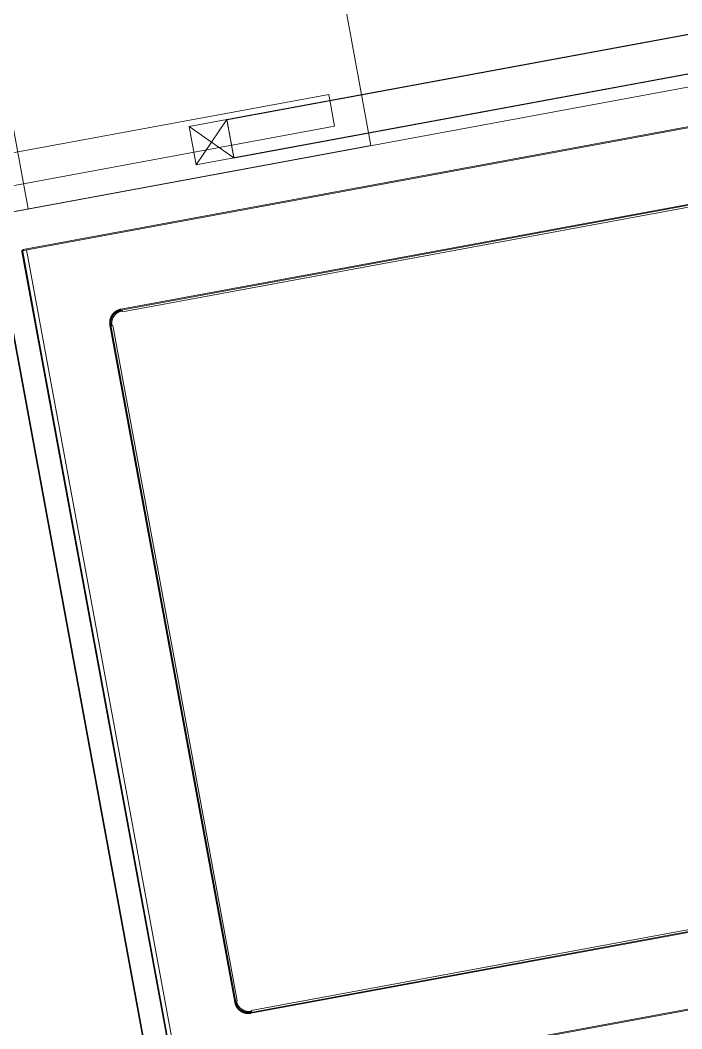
# Model space of a CAD drawing. Header units: millimetres. Extents: x -159872 to 386485, y -250577 to 158966.
# Drawn here: x 177177 to 177692, y 3572 to 4355 of the extents above; entities that cross this region are included whole.
import ezdxf

# ---------------------------------------------------------------- set-up
doc = ezdxf.new("R2010")
doc.units = ezdxf.units.MM
doc.linetypes.add('DGN Style 3', pattern=[0.293518, 0.209656, -0.083862])
doc.layers.get('0').update_dxf_attribs({"lineweight": 25})
doc.layers.add('LDS-equipment-kitchen equipment', color=3, linetype='Continuous', lineweight=13)
doc.layers.add('LDS-struct-new-walls', color=6, linetype='Continuous', lineweight=35)

# ---------------------------------------------------------------- blocks, each defined once
blk = doc.blocks.new('Group-198')
at = {"layer": 'LDS-equipment-kitchen equipment', "linetype": 'Continuous', "lineweight": 5}
blk.add_line((116510.18, 40666.15), (116210.67, 42288.74), dxfattribs=at)
at = {"layer": 'LDS-equipment-kitchen equipment', "lineweight": 5}
for p, q in [((116670.16, 40705.85), (116635.43, 40730.15)), ((116664.68, 40735.54), (116640.91, 40700.45))]:
    blk.add_line(p, q, dxfattribs=at)
at = {"layer": 'LDS-equipment-kitchen equipment', "linetype": 'Continuous', "lineweight": 5, "flags": 128}
blk.add_lwpolyline([(116490.24, 40662.47), (117178.61, 40789.54), (116879.11, 42412.13), (116190.73, 42285.06), (116490.24, 40662.47)], dxfattribs=at)
at = {"layer": 'LDS-equipment-kitchen equipment', "linetype": 'DGN Style 3', "lineweight": 5, "flags": 128}
for points in [[(117136.97, 40822.72), (116664.68, 40735.54), (116670.16, 40705.85), (117142.45, 40793.03), (117136.97, 40822.72)], [(117142.45, 40793.03), (116670.16, 40705.85), (116664.68, 40735.54), (117136.97, 40822.72), (117142.45, 40793.03)]]:
    blk.add_lwpolyline(points, dxfattribs=at)
at = {"layer": 'LDS-equipment-kitchen equipment', "lineweight": 5, "flags": 128}
for points in [[(116670.16, 40705.85), (116664.68, 40735.54), (116635.43, 40730.15), (116640.91, 40700.45), (116670.16, 40705.85), (116635.43, 40730.15)], [(116664.68, 40735.54), (116670.16, 40705.85), (116640.91, 40700.45), (116635.43, 40730.15), (116664.68, 40735.54), (116640.91, 40700.45)]]:
    blk.add_lwpolyline(points, dxfattribs=at)
blk = doc.blocks.new('A$Ca321c1a6')
at = {"linetype": 'Continuous'}
for p, q in [((0, 300), (0, 0)), ((20, 300), (20, 25)), ((45, 300), (45, 25)), ((45, 25), (20, 25)), ((0, 0), (1649.982764, 0))]:
    blk.add_line(p, q, dxfattribs=at)
blk = doc.blocks.new('A$C73be1ed8')
for points in [[(0, 1476.38, 0), (0, 1476.42, 0), (0, 1476.45, 0), (0, 1476.49, 0), (0.01, 1476.52, 0), (0.01, 1476.55, 0), (0.02, 1476.59, 0), (0.02, 1476.62, 0), (0.03, 1476.66, 0), (0.03, 1476.69, 0), (0.04, 1476.72, 0), (0.05, 1476.76, 0), (0.06, 1476.79, 0), (0.07, 1476.82, 0), (0.08, 1476.85, 0), (0.09, 1476.89, 0), (0.11, 1476.92, 0), (0.12, 1476.95, 0), (0.13, 1476.98, 0), (0.15, 1477.01, 0), (0.17, 1477.04, 0), (0.18, 1477.07, 0), (0.2, 1477.1, 0), (0.22, 1477.13, 0), (0.24, 1477.16, 0), (0.26, 1477.19, 0), (0.28, 1477.22, 0), (0.3, 1477.24, 0), (0.32, 1477.27, 0), (0.34, 1477.3, 0), (0.36, 1477.32, 0), (0.39, 1477.35, 0), (0.41, 1477.37, 0), (0.43, 1477.4, 0), (0.46, 1477.42, 0), (0.49, 1477.44, 0), (0.51, 1477.47, 0), (0.54, 1477.49, 0), (0.57, 1477.51, 0), (0.59, 1477.53, 0), (0.62, 1477.55, 0), (0.65, 1477.57, 0), (0.68, 1477.58, 0), (0.71, 1477.6, 0), (0.74, 1477.62, 0), (0.77, 1477.63, 0), (0.8, 1477.65, 0), (0.83, 1477.66, 0), (0.86, 1477.68, 0), (0.9, 1477.69, 0), (0.93, 1477.7, 0), (0.96, 1477.71, 0), (0.99, 1477.72, 0), (1.03, 1477.73, 0), (1.06, 1477.74, 0), (1.09, 1477.75, 0), (1.13, 1477.76, 0), (1.16, 1477.76, 0), (1.19, 1477.77, 0), (1.23, 1477.77, 0), (1.26, 1477.78, 0), (1.3, 1477.78, 0), (1.33, 1477.78, 0), (1.37, 1477.78, 0), (1.4, 1477.78, 0)], [(0.7, 1476.38, 0), (0.7, 1476.4, 0), (0.7, 1476.42, 0), (0.7, 1476.43, 0), (0.7, 1476.45, 0), (0.71, 1476.47, 0), (0.71, 1476.49, 0), (0.71, 1476.5, 0), (0.71, 1476.52, 0), (0.72, 1476.54, 0), (0.72, 1476.55, 0), (0.73, 1476.57, 0), (0.73, 1476.59, 0), (0.74, 1476.6, 0), (0.74, 1476.62, 0), (0.75, 1476.64, 0), (0.75, 1476.65, 0), (0.76, 1476.67, 0), (0.77, 1476.68, 0), (0.77, 1476.7, 0), (0.78, 1476.71, 0), (0.79, 1476.73, 0), (0.8, 1476.74, 0), (0.81, 1476.76, 0), (0.82, 1476.77, 0), (0.83, 1476.79, 0), (0.84, 1476.8, 0), (0.85, 1476.81, 0), (0.86, 1476.83, 0), (0.87, 1476.84, 0), (0.88, 1476.85, 0), (0.89, 1476.87, 0), (0.91, 1476.88, 0), (0.92, 1476.89, 0), (0.93, 1476.9, 0), (0.94, 1476.91, 0), (0.96, 1476.92, 0), (0.97, 1476.94, 0), (0.98, 1476.95, 0), (1, 1476.96, 0), (1.01, 1476.97, 0), (1.03, 1476.97, 0), (1.04, 1476.98, 0), (1.05, 1476.99, 0), (1.07, 1477, 0), (1.09, 1477.01, 0), (1.1, 1477.02, 0), (1.12, 1477.02, 0), (1.13, 1477.03, 0), (1.15, 1477.04, 0), (1.16, 1477.04, 0), (1.18, 1477.05, 0), (1.2, 1477.05, 0), (1.21, 1477.06, 0), (1.23, 1477.06, 0), (1.25, 1477.07, 0), (1.26, 1477.07, 0), (1.28, 1477.07, 0), (1.3, 1477.08, 0), (1.31, 1477.08, 0), (1.33, 1477.08, 0), (1.35, 1477.08, 0), (1.37, 1477.08, 0), (1.38, 1477.08, 0), (1.4, 1477.08, 0)], [(59.3, 1410.08, 0), (59.3, 1410.35, 0), (59.31, 1410.61, 0), (59.33, 1410.87, 0), (59.35, 1411.13, 0), (59.38, 1411.39, 0), (59.42, 1411.65, 0), (59.46, 1411.91, 0), (59.51, 1412.17, 0), (59.56, 1412.43, 0), (59.62, 1412.68, 0), (59.69, 1412.94, 0), (59.76, 1413.19, 0), (59.84, 1413.44, 0), (59.93, 1413.69, 0), (60.02, 1413.93, 0), (60.11, 1414.18, 0), (60.22, 1414.42, 0), (60.33, 1414.66, 0), (60.44, 1414.89, 0), (60.56, 1415.13, 0), (60.69, 1415.36, 0), (60.82, 1415.58, 0), (60.96, 1415.81, 0), (61.1, 1416.03, 0), (61.25, 1416.24, 0), (61.41, 1416.46, 0), (61.56, 1416.67, 0), (61.73, 1416.87, 0), (61.9, 1417.07, 0), (62.07, 1417.27, 0), (62.25, 1417.46, 0), (62.43, 1417.65, 0), (62.62, 1417.83, 0), (62.81, 1418.01, 0), (63.01, 1418.19, 0), (63.21, 1418.35, 0), (63.42, 1418.52, 0), (63.63, 1418.68, 0), (63.84, 1418.83, 0), (64.06, 1418.98, 0), (64.28, 1419.12, 0), (64.5, 1419.26, 0), (64.73, 1419.39, 0), (64.96, 1419.52, 0), (65.19, 1419.64, 0), (65.43, 1419.76, 0), (65.66, 1419.87, 0), (65.91, 1419.97, 0), (66.15, 1420.07, 0), (66.4, 1420.16, 0), (66.64, 1420.24, 0), (66.89, 1420.32, 0), (67.15, 1420.4, 0), (67.4, 1420.46, 0), (67.66, 1420.52, 0), (67.91, 1420.58, 0), (68.17, 1420.63, 0), (68.43, 1420.67, 0), (68.69, 1420.7, 0), (68.95, 1420.73, 0), (69.21, 1420.75, 0), (69.47, 1420.77, 0), (69.74, 1420.78, 0), (70, 1420.78, 0)], [(60, 1410.08, 0), (60, 1410.33, 0), (60.01, 1410.57, 0), (60.03, 1410.82, 0), (60.05, 1411.06, 0), (60.08, 1411.31, 0), (60.11, 1411.55, 0), (60.15, 1411.79, 0), (60.19, 1412.03, 0), (60.24, 1412.27, 0), (60.3, 1412.51, 0), (60.36, 1412.75, 0), (60.43, 1412.99, 0), (60.5, 1413.22, 0), (60.58, 1413.45, 0), (60.67, 1413.68, 0), (60.76, 1413.91, 0), (60.86, 1414.14, 0), (60.96, 1414.36, 0), (61.07, 1414.58, 0), (61.18, 1414.8, 0), (61.3, 1415.01, 0), (61.42, 1415.22, 0), (61.55, 1415.43, 0), (61.69, 1415.64, 0), (61.82, 1415.84, 0), (61.97, 1416.04, 0), (62.12, 1416.24, 0), (62.27, 1416.43, 0), (62.43, 1416.61, 0), (62.59, 1416.8, 0), (62.76, 1416.98, 0), (62.93, 1417.15, 0), (63.1, 1417.33, 0), (63.28, 1417.49, 0), (63.47, 1417.66, 0), (63.66, 1417.81, 0), (63.85, 1417.97, 0), (64.04, 1418.12, 0), (64.24, 1418.26, 0), (64.44, 1418.4, 0), (64.65, 1418.53, 0), (64.86, 1418.66, 0), (65.07, 1418.78, 0), (65.29, 1418.9, 0), (65.5, 1419.02, 0), (65.72, 1419.12, 0), (65.95, 1419.23, 0), (66.17, 1419.32, 0), (66.4, 1419.41, 0), (66.63, 1419.5, 0), (66.86, 1419.58, 0), (67.1, 1419.65, 0), (67.33, 1419.72, 0), (67.57, 1419.78, 0), (67.81, 1419.84, 0), (68.05, 1419.89, 0), (68.29, 1419.94, 0), (68.53, 1419.97, 0), (68.78, 1420.01, 0), (69.02, 1420.04, 0), (69.26, 1420.06, 0), (69.51, 1420.07, 0), (69.75, 1420.08, 0), (70, 1420.08, 0)], [(60.7, 1409.38, 0), (60.7, 1409.63, 0), (60.71, 1409.87, 0), (60.73, 1410.12, 0), (60.75, 1410.36, 0), (60.78, 1410.61, 0), (60.81, 1410.85, 0), (60.85, 1411.09, 0), (60.89, 1411.33, 0), (60.94, 1411.57, 0), (61, 1411.81, 0), (61.06, 1412.05, 0), (61.13, 1412.29, 0), (61.2, 1412.52, 0), (61.28, 1412.75, 0), (61.37, 1412.98, 0), (61.46, 1413.21, 0), (61.56, 1413.44, 0), (61.66, 1413.66, 0), (61.77, 1413.88, 0), (61.88, 1414.1, 0), (62, 1414.31, 0), (62.12, 1414.52, 0), (62.25, 1414.73, 0), (62.39, 1414.94, 0), (62.52, 1415.14, 0), (62.67, 1415.34, 0), (62.82, 1415.54, 0), (62.97, 1415.73, 0), (63.13, 1415.91, 0), (63.29, 1416.1, 0), (63.46, 1416.28, 0), (63.63, 1416.45, 0), (63.8, 1416.63, 0), (63.98, 1416.79, 0), (64.17, 1416.96, 0), (64.36, 1417.11, 0), (64.55, 1417.27, 0), (64.74, 1417.42, 0), (64.94, 1417.56, 0), (65.14, 1417.7, 0), (65.35, 1417.83, 0), (65.56, 1417.96, 0), (65.77, 1418.08, 0), (65.99, 1418.2, 0), (66.2, 1418.32, 0), (66.42, 1418.42, 0), (66.65, 1418.53, 0), (66.87, 1418.62, 0), (67.1, 1418.71, 0), (67.33, 1418.8, 0), (67.56, 1418.88, 0), (67.8, 1418.95, 0), (68.03, 1419.02, 0), (68.27, 1419.08, 0), (68.51, 1419.14, 0), (68.75, 1419.19, 0), (68.99, 1419.24, 0), (69.23, 1419.27, 0), (69.48, 1419.31, 0), (69.72, 1419.34, 0), (69.96, 1419.36, 0), (70.21, 1419.37, 0), (70.45, 1419.38, 0), (70.7, 1419.38, 0)], [(604.3, 1419.38, 0), (604.55, 1419.38, 0), (604.79, 1419.37, 0), (605.04, 1419.36, 0), (605.28, 1419.34, 0), (605.52, 1419.31, 0), (605.77, 1419.27, 0), (606.01, 1419.24, 0), (606.25, 1419.19, 0), (606.49, 1419.14, 0), (606.73, 1419.08, 0), (606.97, 1419.02, 0), (607.2, 1418.95, 0), (607.44, 1418.88, 0), (607.67, 1418.8, 0), (607.9, 1418.71, 0), (608.13, 1418.62, 0), (608.35, 1418.53, 0), (608.58, 1418.42, 0), (608.8, 1418.32, 0), (609.01, 1418.2, 0), (609.23, 1418.08, 0), (609.44, 1417.96, 0), (609.65, 1417.83, 0), (609.86, 1417.7, 0), (610.06, 1417.56, 0), (610.26, 1417.42, 0), (610.45, 1417.27, 0), (610.64, 1417.11, 0), (610.83, 1416.96, 0), (611.02, 1416.79, 0), (611.2, 1416.63, 0), (611.37, 1416.45, 0), (611.54, 1416.28, 0), (611.71, 1416.1, 0), (611.87, 1415.91, 0), (612.03, 1415.73, 0), (612.18, 1415.54, 0), (612.33, 1415.34, 0), (612.48, 1415.14, 0), (612.61, 1414.94, 0), (612.75, 1414.73, 0), (612.88, 1414.52, 0), (613, 1414.31, 0), (613.12, 1414.1, 0), (613.23, 1413.88, 0), (613.34, 1413.66, 0), (613.44, 1413.44, 0), (613.54, 1413.21, 0), (613.63, 1412.98, 0), (613.72, 1412.75, 0), (613.8, 1412.52, 0), (613.87, 1412.29, 0), (613.94, 1412.05, 0), (614, 1411.81, 0), (614.06, 1411.57, 0), (614.11, 1411.33, 0), (614.15, 1411.09, 0), (614.19, 1410.85, 0), (614.22, 1410.61, 0), (614.25, 1410.36, 0), (614.27, 1410.12, 0), (614.29, 1409.87, 0), (614.3, 1409.63, 0), (614.3, 1409.38, 0)], [(605, 1420.78, 0), (605.26, 1420.78, 0), (605.53, 1420.77, 0), (605.79, 1420.75, 0), (606.05, 1420.73, 0), (606.31, 1420.7, 0), (606.57, 1420.67, 0), (606.83, 1420.63, 0), (607.09, 1420.58, 0), (607.34, 1420.52, 0), (607.6, 1420.46, 0), (607.85, 1420.4, 0), (608.11, 1420.32, 0), (608.36, 1420.24, 0), (608.6, 1420.16, 0), (608.85, 1420.07, 0), (609.09, 1419.97, 0), (609.34, 1419.87, 0), (609.57, 1419.76, 0), (609.81, 1419.64, 0), (610.04, 1419.52, 0), (610.27, 1419.39, 0), (610.5, 1419.26, 0), (610.72, 1419.12, 0), (610.94, 1418.98, 0), (611.16, 1418.83, 0), (611.37, 1418.68, 0), (611.58, 1418.52, 0), (611.79, 1418.35, 0), (611.99, 1418.19, 0), (612.19, 1418.01, 0), (612.38, 1417.83, 0), (612.57, 1417.65, 0), (612.75, 1417.46, 0), (612.93, 1417.27, 0), (613.1, 1417.07, 0), (613.27, 1416.87, 0), (613.44, 1416.67, 0), (613.59, 1416.46, 0), (613.75, 1416.24, 0), (613.9, 1416.03, 0), (614.04, 1415.81, 0), (614.18, 1415.58, 0), (614.31, 1415.36, 0), (614.44, 1415.13, 0), (614.56, 1414.89, 0), (614.67, 1414.66, 0), (614.78, 1414.42, 0), (614.89, 1414.18, 0), (614.98, 1413.93, 0), (615.07, 1413.69, 0), (615.16, 1413.44, 0), (615.24, 1413.19, 0), (615.31, 1412.94, 0), (615.38, 1412.68, 0), (615.44, 1412.43, 0), (615.49, 1412.17, 0), (615.54, 1411.91, 0), (615.58, 1411.65, 0), (615.62, 1411.39, 0), (615.65, 1411.13, 0), (615.67, 1410.87, 0), (615.69, 1410.61, 0), (615.7, 1410.35, 0), (615.7, 1410.08, 0)], [(605, 1420.08, 0), (605.25, 1420.08, 0), (605.49, 1420.07, 0), (605.74, 1420.06, 0), (605.98, 1420.04, 0), (606.22, 1420.01, 0), (606.47, 1419.97, 0), (606.71, 1419.94, 0), (606.95, 1419.89, 0), (607.19, 1419.84, 0), (607.43, 1419.78, 0), (607.67, 1419.72, 0), (607.9, 1419.65, 0), (608.14, 1419.58, 0), (608.37, 1419.5, 0), (608.6, 1419.41, 0), (608.83, 1419.32, 0), (609.05, 1419.23, 0), (609.28, 1419.12, 0), (609.5, 1419.02, 0), (609.71, 1418.9, 0), (609.93, 1418.78, 0), (610.14, 1418.66, 0), (610.35, 1418.53, 0), (610.56, 1418.4, 0), (610.76, 1418.26, 0), (610.96, 1418.12, 0), (611.15, 1417.97, 0), (611.34, 1417.81, 0), (611.53, 1417.66, 0), (611.72, 1417.49, 0), (611.9, 1417.33, 0), (612.07, 1417.15, 0), (612.24, 1416.98, 0), (612.41, 1416.8, 0), (612.57, 1416.61, 0), (612.73, 1416.43, 0), (612.88, 1416.24, 0), (613.03, 1416.04, 0), (613.18, 1415.84, 0), (613.31, 1415.64, 0), (613.45, 1415.43, 0), (613.58, 1415.22, 0), (613.7, 1415.01, 0), (613.82, 1414.8, 0), (613.93, 1414.58, 0), (614.04, 1414.36, 0), (614.14, 1414.14, 0), (614.24, 1413.91, 0), (614.33, 1413.68, 0), (614.42, 1413.45, 0), (614.5, 1413.22, 0), (614.57, 1412.99, 0), (614.64, 1412.75, 0), (614.7, 1412.51, 0), (614.76, 1412.27, 0), (614.81, 1412.03, 0), (614.85, 1411.79, 0), (614.89, 1411.55, 0), (614.92, 1411.31, 0), (614.95, 1411.06, 0), (614.97, 1410.82, 0), (614.99, 1410.57, 0), (615, 1410.33, 0), (615, 1410.08, 0)]]:
    blk.add_polyline3d(points)
at = {"transparency": 33554687}
for points in [[(0, 689.84, 0), (0, 1476.38, 0)], [(0.7, 1477.08, 0), (0.7, 1474.08, 0)], [(673.7, 1477.08, 0), (0.7, 1477.08, 0)], [(0.7, 689.84, 0), (0.7, 1476.38, 0)], [(673.7, 1474.08, 0), (0.7, 1474.08, 0)], [(1.4, 1477.78, 0), (673.7, 1477.78, 0)], [(59.3, 1477.08, 0), (1.4, 1477.08, 0)], [(674.3, 1476.38, 0), (674.3, 689.84, 0)], [(675, 1476.38, 0), (675, 689.84, 0)], [(70, 1420.78, 0), (338.4, 1420.78, 0)], [(70, 1420.08, 0), (335.6, 1420.08, 0)], [(70.7, 1420.08, 0), (70.7, 1419.38, 0)], [(70.7, 1418.68, 0), (70.7, 1419.38, 0)], [(335.6, 1420.08, 0), (605, 1420.08, 0)], [(338.4, 1420.78, 0), (605, 1420.78, 0)], [(604.3, 1419.38, 0), (604.3, 1420.08, 0)], [(604.3, 1419.38, 0), (604.3, 1418.68, 0)], [(326, 1418.68, 0), (70.7, 1418.68, 0)], [(604.3, 1418.68, 0), (326, 1418.68, 0)], [(59.3, 703.24, 0), (59.3, 1410.08, 0)], [(60, 703.24, 0), (60, 1410.08, 0)], [(60.7, 1409.38, 0), (60, 1409.38, 0)], [(60.7, 1409.38, 0), (61.4, 1409.38, 0)], [(61.4, 1409.38, 0), (61.4, 709.34, 0)], [(613.6, 709.34, 0), (613.6, 1409.38, 0)], [(613.6, 1409.38, 0), (614.3, 1409.38, 0)], [(615, 1409.38, 0), (614.3, 1409.38, 0)], [(615, 1410.08, 0), (615, 703.24, 0)], [(615.7, 1410.08, 0), (615.7, 703.24, 0)]]:
    blk.add_polyline3d(points, dxfattribs=at)

msp = doc.modelspace()

# ---------------------------------------------------------------- linework, layer by layer
at = {"layer": 'LDS-struct-new-walls'}
msp.add_line((177682.83179, 1344.95301), (176855.70484, 5825.95255), dxfattribs=at)

# ---------------------------------------------------------------- block references
at = {"layer": 'LDS-equipment-kitchen equipment'}
msp.add_blockref('Group-198', (60673.51323, -36457.51522), dxfattribs=at)
at = {"layer": 'LDS-equipment-kitchen equipment', "rotation": 100.4582459913295}
msp.add_blockref('A$Ca321c1a6', (177450.22419, 4257.83589), dxfattribs=at)
at = {"layer": 'LDS-equipment-kitchen equipment', "xscale": -1, "rotation": 100.4582459913295}
msp.add_blockref('A$C73be1ed8', (178631.73576, 4445.00837, 0), dxfattribs=at)

doc.saveas('drawing.dxf')
